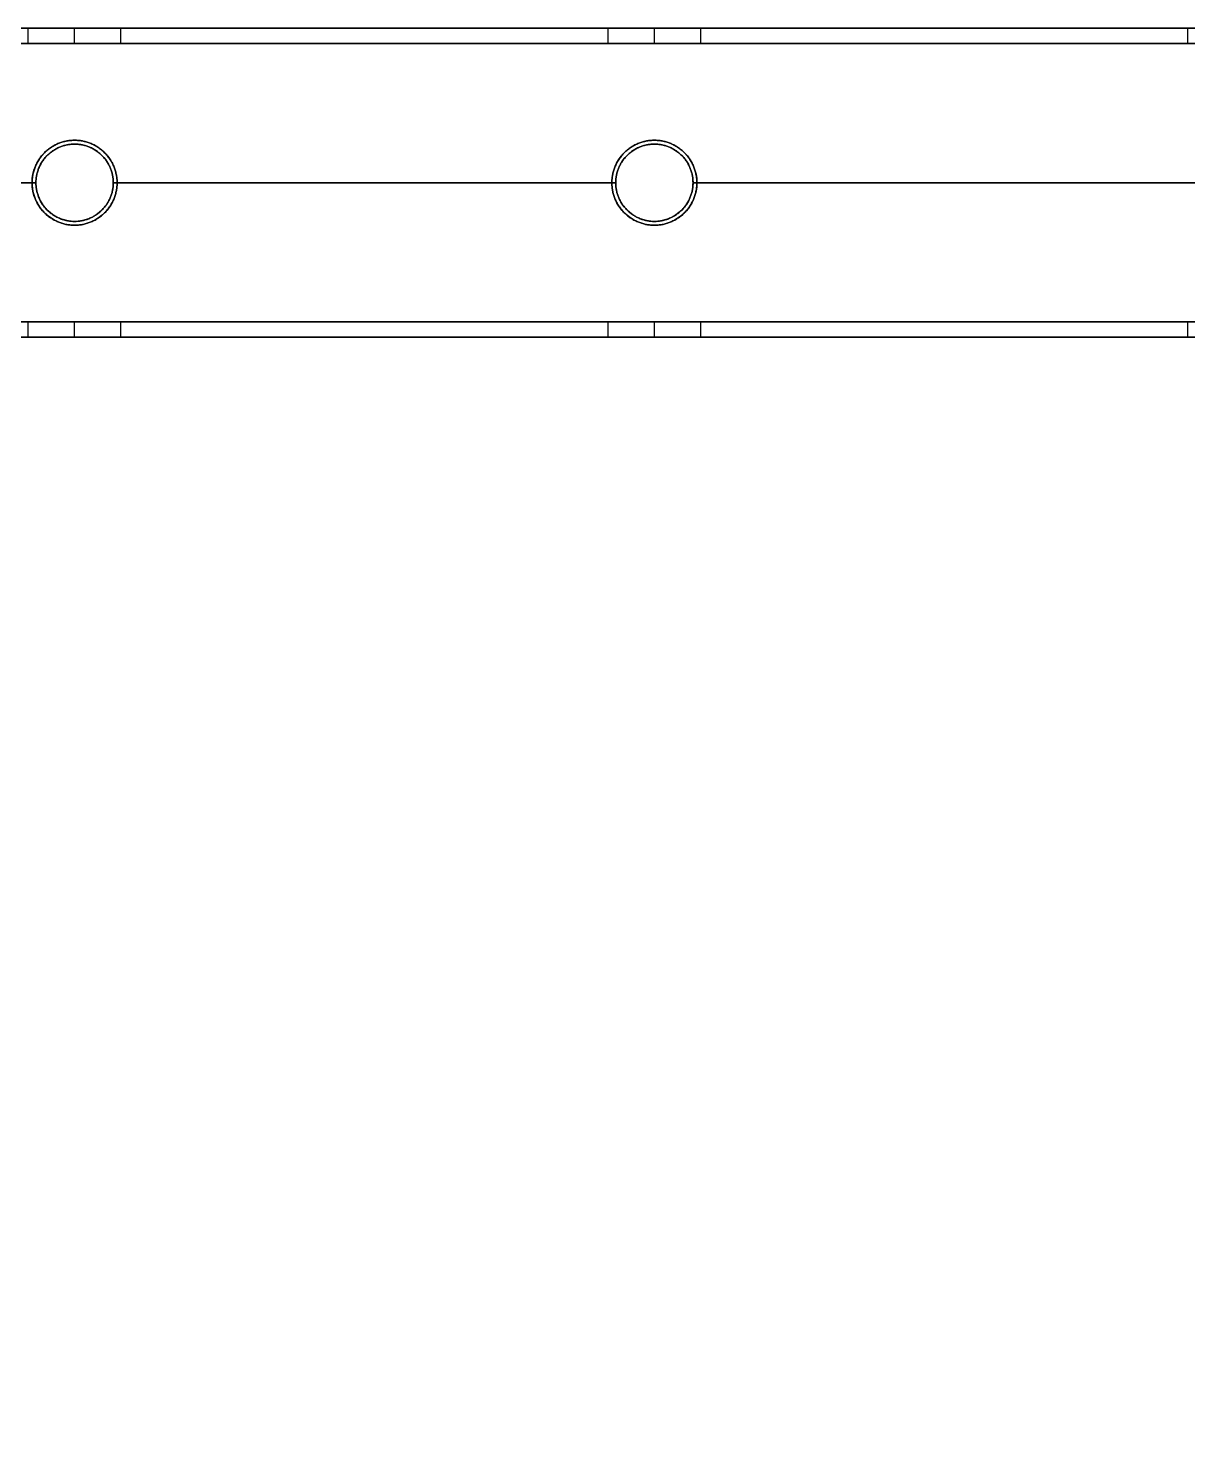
# Model space of a CAD drawing. Header units: millimetres. Extents: x -6529 to 809, y -8611 to 207.
# Drawn here: x -5566.6 to -5416.6, y -3954.4 to -3771.9 of the extents above; entities that cross this region are included whole.
import ezdxf

# ---------------------------------------------------------------- set-up
doc = ezdxf.new("R2010")
doc.units = ezdxf.units.MM
doc.header["$MEASUREMENT"] = 0
for name, color, linetype, true_color in [('gaten$11mm', 7, 'Continuous', 0xff6a35), ('platen', 7, 'Continuous', 0x007f00), ('staal', 5, 'Continuous', 0x0000ff)]:
    doc.layers.add(name, color=color, linetype=linetype, true_color=true_color)

# ---------------------------------------------------------------- blocks, each defined once
blk = doc.blocks.new('plaat base')
at = {"layer": 'platen'}
for p, q in [((845.5, -1232.5), (845.5, -1232.5, 18)), ((920.5, -1232.5), (920.5, -1232.5, 18)), ((840, -1238), (840, -1238, 18)), ((851, -1238), (851, -1238, 18)), ((915, -1238), (915, -1238, 18)), ((926, -1238), (926, -1238, 18)), ((845.5, -1243.5), (845.5, -1243.5, 18)), ((920.5, -1243.5), (920.5, -1243.5, 18))]:
    blk.add_line(p, q, dxfattribs=at)
for points in [[(845.5, -1243.5), (840, -1243.5), (840, -1238), (840, -1232.5), (845.5, -1232.5), (851, -1232.5), (851, -1238), (851, -1243.5), (845.5, -1243.5)], [(845.5, -1243.5, 18), (840, -1243.5, 18), (840, -1238, 18), (840, -1232.5, 18), (845.5, -1232.5, 18), (851, -1232.5, 18), (851, -1238, 18), (851, -1243.5, 18), (845.5, -1243.5, 18)], [(920.5, -1243.5), (915, -1243.5), (915, -1238), (915, -1232.5), (920.5, -1232.5), (926, -1232.5), (926, -1238), (926, -1243.5), (920.5, -1243.5)], [(920.5, -1243.5, 18), (915, -1243.5, 18), (915, -1238, 18), (915, -1232.5, 18), (920.5, -1232.5, 18), (926, -1232.5, 18), (926, -1238, 18), (926, -1243.5, 18), (920.5, -1243.5, 18)]]:
    blk.add_rational_spline(points, [1, 0.707106781187, 1, 0.707106781187, 1, 0.707106781187, 1, 0.707106781187, 1], degree=2, knots=[-31.415927, -31.415927, -31.415927, -23.561945, -23.561945, -15.707963, -15.707963, -7.853982, -7.853982, 0, 0, 0], dxfattribs=at)
for points in [[(658, -1258), (808, -1258), (958, -1258)], [(658, -1258, 18), (808, -1258, 18), (958, -1258, 18)], [(658, -1258, 9), (808, -1258, 9), (958, -1258, 9)], [(808, -1258), (808, -1258, 9), (808, -1258, 18)]]:
    blk.add_open_spline(points, degree=2, dxfattribs=at)
blk = doc.blocks.new('top plaat')
at = {"layer": 'platen'}
for p, q in [((845.5, -1250.5), (845.5, -1250.5, 18)), ((920.5, -1250.5), (920.5, -1250.5, 18)), ((840, -1256), (840, -1256, 18)), ((851, -1256), (851, -1256, 18)), ((915, -1256), (915, -1256, 18)), ((926, -1256), (926, -1256, 18)), ((845.5, -1261.5), (845.5, -1261.5, 18)), ((920.5, -1261.5), (920.5, -1261.5, 18))]:
    blk.add_line(p, q, dxfattribs=at)
for points, knots in [([(845.5, -1261.5), (840, -1261.5), (840, -1256), (840, -1250.5), (845.5, -1250.5), (851, -1250.5), (851, -1256), (851, -1261.5), (845.5, -1261.5)], [-31.415927, -31.415927, -31.415927, -23.561945, -23.561945, -15.707963, -15.707963, -7.853982, -7.853982, 0, 0, 0]), ([(845.5, -1261.5, 18), (840, -1261.5, 18), (840, -1256, 18), (840, -1250.5, 18), (845.5, -1250.5, 18), (851, -1250.5, 18), (851, -1256, 18), (851, -1261.5, 18), (845.5, -1261.5, 18)], [-31.415927, -31.415927, -31.415927, -23.561945, -23.561945, -15.707963, -15.707963, -7.853982, -7.853982, 0, 0, 0]), ([(845.5, -1261.5, 9), (851, -1261.5, 9), (851, -1256, 9), (851, -1250.5, 9), (845.5, -1250.5, 9), (840, -1250.5, 9), (840, -1256, 9), (840, -1261.5, 9), (845.5, -1261.5, 9)], [0, 0, 0, 7.853982, 7.853982, 15.707963, 15.707963, 23.561945, 23.561945, 31.415927, 31.415927, 31.415927]), ([(920.5, -1261.5), (915, -1261.5), (915, -1256), (915, -1250.5), (920.5, -1250.5), (926, -1250.5), (926, -1256), (926, -1261.5), (920.5, -1261.5)], [-31.415927, -31.415927, -31.415927, -23.561945, -23.561945, -15.707963, -15.707963, -7.853982, -7.853982, 0, 0, 0]), ([(920.5, -1261.5, 18), (915, -1261.5, 18), (915, -1256, 18), (915, -1250.5, 18), (920.5, -1250.5, 18), (926, -1250.5, 18), (926, -1256, 18), (926, -1261.5, 18), (920.5, -1261.5, 18)], [-31.415927, -31.415927, -31.415927, -23.561945, -23.561945, -15.707963, -15.707963, -7.853982, -7.853982, 0, 0, 0]), ([(920.5, -1261.5, 9), (926, -1261.5, 9), (926, -1256, 9), (926, -1250.5, 9), (920.5, -1250.5, 9), (915, -1250.5, 9), (915, -1256, 9), (915, -1261.5, 9), (920.5, -1261.5, 9)], [0, 0, 0, 7.853982, 7.853982, 15.707963, 15.707963, 23.561945, 23.561945, 31.415927, 31.415927, 31.415927])]:
    blk.add_rational_spline(points, [1, 0.707106781187, 1, 0.707106781187, 1, 0.707106781187, 1, 0.707106781187, 1], degree=2, knots=knots, dxfattribs=at)
for points in [[(40, -1276), (349, -1276), (658, -1276), (967, -1276), (1276, -1276)], [(40, -1276, 18), (349, -1276, 18), (658, -1276, 18), (967, -1276, 18), (1276, -1276, 18)], [(40, -1276, 9), (349, -1276, 9), (658, -1276, 9), (967, -1276, 9), (1276, -1276, 9)]]:
    blk.add_open_spline(points, degree=2, knots=[5973.638309, 5973.638309, 5973.638309, 6592.931454, 6592.931454, 7212.2246, 7212.2246, 7212.2246], dxfattribs=at)

msp = doc.modelspace()

# ---------------------------------------------------------------- linework, layer by layer
at = {"layer": 'gaten$11mm', "extrusion": (-2.22045e-16, 1, 0)}
for centre in [(5560.61, 20, -3771.89), (5485.61, 20, -3771.89)]:
    msp.add_circle(centre, 5.5, dxfattribs=at)
at = {"layer": 'gaten$11mm'}
for centre in [(-5560.61, -3791.89), (-5485.61, -3791.89)]:
    msp.add_circle(centre, 5.5, dxfattribs=at)
at = {"layer": 'staal'}
for p, q in [((-5566.61, -3773.89, 1296), (-5566.61, -3771.89, 1296)), ((-5566.61, -3773.89, 20), (-5566.61, -3771.89, 20)), ((-5560.61, -3773.89, 1302), (-5560.61, -3771.89, 1302)), ((-5560.61, -3773.89, 1290), (-5560.61, -3771.89, 1290)), ((-5560.61, -3773.89, 26), (-5560.61, -3771.89, 26)), ((-5560.61, -3773.89, 14), (-5560.61, -3771.89, 14)), ((-5554.61, -3773.89, 1296), (-5554.61, -3771.89, 1296)), ((-5554.61, -3773.89, 20), (-5554.61, -3771.89, 20)), ((-5491.61, -3773.89, 1296), (-5491.61, -3771.89, 1296)), ((-5491.61, -3773.89, 20), (-5491.61, -3771.89, 20)), ((-5485.61, -3773.89, 1302), (-5485.61, -3771.89, 1302)), ((-5485.61, -3773.89, 1290), (-5485.61, -3771.89, 1290)), ((-5485.61, -3773.89, 26), (-5485.61, -3771.89, 26)), ((-5485.61, -3773.89, 14), (-5485.61, -3771.89, 14)), ((-5479.61, -3773.89, 1296), (-5479.61, -3771.89, 1296)), ((-5479.61, -3773.89, 20), (-5479.61, -3771.89, 20)), ((-5416.61, -3773.89, 1296), (-5416.61, -3771.89, 1296)), ((-5560.61, -3786.89, 1314), (-5560.61, -3786.89, 1316)), ((-5560.61, -3786.89, 1276), (-5560.61, -3786.89, 1278)), ((-5560.61, -3786.89, 38), (-5560.61, -3786.89, 40)), ((-5560.61, -3786.89), (-5560.61, -3786.89, 2)), ((-5485.61, -3786.89, 1314), (-5485.61, -3786.89, 1316)), ((-5485.61, -3786.89, 1276), (-5485.61, -3786.89, 1278)), ((-5485.61, -3786.89, 38), (-5485.61, -3786.89, 40)), ((-5485.61, -3786.89), (-5485.61, -3786.89, 2)), ((-5565.61, -3791.89, 1314), (-5565.61, -3791.89, 1316)), ((-5565.61, -3791.89, 1276), (-5565.61, -3791.89, 1278)), ((-5565.61, -3791.89, 38), (-5565.61, -3791.89, 40)), ((-5565.61, -3791.89), (-5565.61, -3791.89, 2)), ((-5555.61, -3791.89, 1314), (-5555.61, -3791.89, 1316)), ((-5555.61, -3791.89, 1276), (-5555.61, -3791.89, 1278)), ((-5555.61, -3791.89, 38), (-5555.61, -3791.89, 40)), ((-5555.61, -3791.89), (-5555.61, -3791.89, 2)), ((-5490.61, -3791.89, 1314), (-5490.61, -3791.89, 1316)), ((-5490.61, -3791.89, 1276), (-5490.61, -3791.89, 1278)), ((-5490.61, -3791.89, 38), (-5490.61, -3791.89, 40)), ((-5490.61, -3791.89), (-5490.61, -3791.89, 2)), ((-5480.61, -3791.89, 1314), (-5480.61, -3791.89, 1316)), ((-5480.61, -3791.89, 1276), (-5480.61, -3791.89, 1278)), ((-5480.61, -3791.89, 38), (-5480.61, -3791.89, 40)), ((-5480.61, -3791.89), (-5480.61, -3791.89, 2)), ((-5560.61, -3796.89, 1276), (-5560.61, -3796.89, 1278)), ((-5560.61, -3796.89, 1314), (-5560.61, -3796.89, 1316)), ((-5560.61, -3796.89), (-5560.61, -3796.89, 2)), ((-5560.61, -3796.89, 38), (-5560.61, -3796.89, 40)), ((-5485.61, -3796.89, 1276), (-5485.61, -3796.89, 1278)), ((-5485.61, -3796.89, 1314), (-5485.61, -3796.89, 1316)), ((-5485.61, -3796.89), (-5485.61, -3796.89, 2)), ((-5485.61, -3796.89, 38), (-5485.61, -3796.89, 40)), ((-5566.61, -3811.89, 1296), (-5566.61, -3809.89, 1296)), ((-5566.61, -3811.89, 20), (-5566.61, -3809.89, 20)), ((-5560.61, -3811.89, 1302), (-5560.61, -3809.89, 1302)), ((-5560.61, -3811.89, 1290), (-5560.61, -3809.89, 1290)), ((-5560.61, -3811.89, 26), (-5560.61, -3809.89, 26)), ((-5560.61, -3811.89, 14), (-5560.61, -3809.89, 14)), ((-5554.61, -3811.89, 1296), (-5554.61, -3809.89, 1296)), ((-5554.61, -3811.89, 20), (-5554.61, -3809.89, 20)), ((-5491.61, -3811.89, 1296), (-5491.61, -3809.89, 1296)), ((-5491.61, -3811.89, 20), (-5491.61, -3809.89, 20)), ((-5485.61, -3811.89, 1302), (-5485.61, -3809.89, 1302)), ((-5485.61, -3811.89, 1290), (-5485.61, -3809.89, 1290)), ((-5485.61, -3811.89, 26), (-5485.61, -3809.89, 26)), ((-5485.61, -3811.89, 14), (-5485.61, -3809.89, 14)), ((-5479.61, -3811.89, 1296), (-5479.61, -3809.89, 1296)), ((-5479.61, -3811.89, 20), (-5479.61, -3809.89, 20)), ((-5416.61, -3811.89, 1296), (-5416.61, -3809.89, 1296))]:
    msp.add_line(p, q, dxfattribs=at)
for points in [[(-4640.11, -5087.89), (-5956.11, -5087.89), (-5956.11, -3771.89), (-4640.11, -3771.89)], [(-4680.11, -5047.89), (-5916.11, -5047.89), (-5916.11, -3811.89), (-4680.11, -3811.89)]]:
    msp.add_lwpolyline(points, close=True, dxfattribs=at)
for centre in [(-5560.61, -3791.89, 1276), (-5560.61, -3791.89, 1315), (-5560.61, -3791.89, 1277), (-5560.61, -3791.89), (-5560.61, -3791.89, 39), (-5560.61, -3791.89, 1), (-5485.61, -3791.89, 1276), (-5485.61, -3791.89, 1315), (-5485.61, -3791.89, 1277), (-5485.61, -3791.89), (-5485.61, -3791.89, 39), (-5485.61, -3791.89, 1)]:
    msp.add_circle(centre, 5, dxfattribs=at)
for points in [[(-4640.11, -3771.89, 1276), (-5298.11, -3771.89, 1276), (-5956.11, -3771.89, 1276)], [(-4640.11, -3771.89, 1316), (-5298.11, -3771.89, 1316), (-5956.11, -3771.89, 1316)], [(-5956.11, -3771.89), (-5298.11, -3771.89), (-4640.11, -3771.89)], [(-5956.11, -3771.89, 40), (-5298.11, -3771.89, 40), (-4640.11, -3771.89, 40)], [(-5566.61, -3771.89, 1296), (-5598.11, -3771.89, 1296), (-5629.61, -3771.89, 1296)], [(-5629.61, -3771.89, 20), (-5598.11, -3771.89, 20), (-5566.61, -3771.89, 20)], [(-5491.61, -3771.89, 1296), (-5523.11, -3771.89, 1296), (-5554.61, -3771.89, 1296)], [(-5554.61, -3771.89, 20), (-5523.11, -3771.89, 20), (-5491.61, -3771.89, 20)], [(-5416.61, -3771.89, 1296), (-5448.11, -3771.89, 1296), (-5479.61, -3771.89, 1296)], [(-5479.61, -3771.89, 20), (-5448.11, -3771.89, 20), (-5416.61, -3771.89, 20)], [(-4642.11, -3773.89, 1314), (-5298.11, -3773.89, 1314), (-5954.11, -3773.89, 1314)], [(-4642.11, -3773.89, 1278), (-5298.11, -3773.89, 1278), (-5954.11, -3773.89, 1278)], [(-5954.11, -3773.89, 38), (-5298.11, -3773.89, 38), (-4642.11, -3773.89, 38)], [(-5954.11, -3773.89, 2), (-5298.11, -3773.89, 2), (-4642.11, -3773.89, 2)], [(-5566.61, -3773.89, 1296), (-5598.11, -3773.89, 1296), (-5629.61, -3773.89, 1296)], [(-5629.61, -3773.89, 20), (-5598.11, -3773.89, 20), (-5566.61, -3773.89, 20)], [(-5491.61, -3773.89, 1296), (-5523.11, -3773.89, 1296), (-5554.61, -3773.89, 1296)], [(-5554.61, -3773.89, 20), (-5523.11, -3773.89, 20), (-5491.61, -3773.89, 20)], [(-5416.61, -3773.89, 1296), (-5448.11, -3773.89, 1296), (-5479.61, -3773.89, 1296)], [(-5479.61, -3773.89, 20), (-5448.11, -3773.89, 20), (-5416.61, -3773.89, 20)], [(-5565.61, -3791.89, 1316), (-5598.11, -3791.89, 1316), (-5630.61, -3791.89, 1316)], [(-5565.61, -3791.89, 1314), (-5598.11, -3791.89, 1314), (-5630.61, -3791.89, 1314)], [(-5565.61, -3791.89, 1278), (-5598.11, -3791.89, 1278), (-5630.61, -3791.89, 1278)], [(-5565.61, -3791.89, 1276), (-5598.11, -3791.89, 1276), (-5630.61, -3791.89, 1276)], [(-5630.61, -3791.89, 40), (-5598.11, -3791.89, 40), (-5565.61, -3791.89, 40)], [(-5630.61, -3791.89, 38), (-5598.11, -3791.89, 38), (-5565.61, -3791.89, 38)], [(-5630.61, -3791.89, 2), (-5598.11, -3791.89, 2), (-5565.61, -3791.89, 2)], [(-5630.61, -3791.89), (-5598.11, -3791.89), (-5565.61, -3791.89)], [(-5490.61, -3791.89, 1316), (-5523.11, -3791.89, 1316), (-5555.61, -3791.89, 1316)], [(-5490.61, -3791.89, 1314), (-5523.11, -3791.89, 1314), (-5555.61, -3791.89, 1314)], [(-5490.61, -3791.89, 1278), (-5523.11, -3791.89, 1278), (-5555.61, -3791.89, 1278)], [(-5490.61, -3791.89, 1276), (-5523.11, -3791.89, 1276), (-5555.61, -3791.89, 1276)], [(-5555.61, -3791.89, 40), (-5523.11, -3791.89, 40), (-5490.61, -3791.89, 40)], [(-5555.61, -3791.89, 38), (-5523.11, -3791.89, 38), (-5490.61, -3791.89, 38)], [(-5555.61, -3791.89, 2), (-5523.11, -3791.89, 2), (-5490.61, -3791.89, 2)], [(-5555.61, -3791.89), (-5523.11, -3791.89), (-5490.61, -3791.89)], [(-5415.61, -3791.89, 1316), (-5448.11, -3791.89, 1316), (-5480.61, -3791.89, 1316)], [(-5415.61, -3791.89, 1314), (-5448.11, -3791.89, 1314), (-5480.61, -3791.89, 1314)], [(-5415.61, -3791.89, 1278), (-5448.11, -3791.89, 1278), (-5480.61, -3791.89, 1278)], [(-5415.61, -3791.89, 1276), (-5448.11, -3791.89, 1276), (-5480.61, -3791.89, 1276)], [(-5480.61, -3791.89, 40), (-5448.11, -3791.89, 40), (-5415.61, -3791.89, 40)], [(-5480.61, -3791.89, 38), (-5448.11, -3791.89, 38), (-5415.61, -3791.89, 38)], [(-5480.61, -3791.89, 2), (-5448.11, -3791.89, 2), (-5415.61, -3791.89, 2)], [(-5480.61, -3791.89), (-5448.11, -3791.89), (-5415.61, -3791.89)], [(-4678.11, -3809.89, 1314), (-5298.11, -3809.89, 1314), (-5918.11, -3809.89, 1314)], [(-4678.11, -3809.89, 1278), (-5298.11, -3809.89, 1278), (-5918.11, -3809.89, 1278)], [(-5918.11, -3809.89, 38), (-5298.11, -3809.89, 38), (-4678.11, -3809.89, 38)], [(-5918.11, -3809.89, 2), (-5298.11, -3809.89, 2), (-4678.11, -3809.89, 2)], [(-5566.61, -3809.89, 1296), (-5598.11, -3809.89, 1296), (-5629.61, -3809.89, 1296)], [(-5629.61, -3809.89, 20), (-5598.11, -3809.89, 20), (-5566.61, -3809.89, 20)], [(-5491.61, -3809.89, 1296), (-5523.11, -3809.89, 1296), (-5554.61, -3809.89, 1296)], [(-5554.61, -3809.89, 20), (-5523.11, -3809.89, 20), (-5491.61, -3809.89, 20)], [(-5416.61, -3809.89, 1296), (-5448.11, -3809.89, 1296), (-5479.61, -3809.89, 1296)], [(-5479.61, -3809.89, 20), (-5448.11, -3809.89, 20), (-5416.61, -3809.89, 20)], [(-4680.11, -3811.89, 1276), (-5298.11, -3811.89, 1276), (-5916.11, -3811.89, 1276)], [(-4680.11, -3811.89, 1316), (-5298.11, -3811.89, 1316), (-5916.11, -3811.89, 1316)], [(-5916.11, -3811.89), (-5298.11, -3811.89), (-4680.11, -3811.89)], [(-5916.11, -3811.89, 40), (-5298.11, -3811.89, 40), (-4680.11, -3811.89, 40)], [(-5566.61, -3811.89, 1296), (-5598.11, -3811.89, 1296), (-5629.61, -3811.89, 1296)], [(-5629.61, -3811.89, 20), (-5598.11, -3811.89, 20), (-5566.61, -3811.89, 20)], [(-5491.61, -3811.89, 1296), (-5523.11, -3811.89, 1296), (-5554.61, -3811.89, 1296)], [(-5554.61, -3811.89, 20), (-5523.11, -3811.89, 20), (-5491.61, -3811.89, 20)], [(-5416.61, -3811.89, 1296), (-5448.11, -3811.89, 1296), (-5479.61, -3811.89, 1296)], [(-5479.61, -3811.89, 20), (-5448.11, -3811.89, 20), (-5416.61, -3811.89, 20)]]:
    msp.add_open_spline(points, degree=2, dxfattribs=at)
for points, weights, knots in [([(-5560.61, -3771.89, 1302), (-5566.61, -3771.89, 1302), (-5566.61, -3771.89, 1296), (-5566.61, -3771.89, 1290), (-5560.61, -3771.89, 1290), (-5554.61, -3771.89, 1290), (-5554.61, -3771.89, 1296), (-5554.61, -3771.89, 1302), (-5560.61, -3771.89, 1302)], [1, 0.707106781187, 1, 0.707106781187, 1, 0.707106781187, 1, 0.707106781187, 1], [-31.415927, -31.415927, -31.415927, -23.561945, -23.561945, -15.707963, -15.707963, -7.853982, -7.853982, 0, 0, 0]), ([(-5560.61, -3771.89, 26), (-5554.61, -3771.89, 26), (-5554.61, -3771.89, 20), (-5554.61, -3771.89, 14), (-5560.61, -3771.89, 14), (-5566.61, -3771.89, 14), (-5566.61, -3771.89, 20), (-5566.61, -3771.89, 26), (-5560.61, -3771.89, 26)], [1, 0.707106781187, 1, 0.707106781187, 1, 0.707106781187, 1, 0.707106781187, 1], [-31.415927, -31.415927, -31.415927, -23.561945, -23.561945, -15.707963, -15.707963, -7.853982, -7.853982, 0, 0, 0]), ([(-5485.61, -3771.89, 1302), (-5491.61, -3771.89, 1302), (-5491.61, -3771.89, 1296), (-5491.61, -3771.89, 1290), (-5485.61, -3771.89, 1290), (-5479.61, -3771.89, 1290), (-5479.61, -3771.89, 1296), (-5479.61, -3771.89, 1302), (-5485.61, -3771.89, 1302)], [1, 0.707106781187, 1, 0.707106781187, 1, 0.707106781187, 1, 0.707106781187, 1], [-31.415927, -31.415927, -31.415927, -23.561945, -23.561945, -15.707963, -15.707963, -7.853982, -7.853982, 0, 0, 0]), ([(-5485.61, -3771.89, 26), (-5479.61, -3771.89, 26), (-5479.61, -3771.89, 20), (-5479.61, -3771.89, 14), (-5485.61, -3771.89, 14), (-5491.61, -3771.89, 14), (-5491.61, -3771.89, 20), (-5491.61, -3771.89, 26), (-5485.61, -3771.89, 26)], [1, 0.707106781187, 1, 0.707106781187, 1, 0.707106781187, 1, 0.707106781187, 1], [-31.415927, -31.415927, -31.415927, -23.561945, -23.561945, -15.707963, -15.707963, -7.853982, -7.853982, 0, 0, 0]), ([(-5410.61, -3771.89, 1302), (-5416.61, -3771.89, 1302), (-5416.61, -3771.89, 1296), (-5416.61, -3771.89, 1290), (-5410.61, -3771.89, 1290), (-5404.61, -3771.89, 1290), (-5404.61, -3771.89, 1296), (-5404.61, -3771.89, 1302), (-5410.61, -3771.89, 1302)], [1, 0.707106781187, 1, 0.707106781187, 1, 0.707106781187, 1, 0.707106781187, 1], [-31.415927, -31.415927, -31.415927, -23.561945, -23.561945, -15.707963, -15.707963, -7.853982, -7.853982, 0, 0, 0]), ([(-5560.61, -3773.89, 1302), (-5554.61, -3773.89, 1302), (-5554.61, -3773.89, 1296), (-5554.61, -3773.89, 1290), (-5560.61, -3773.89, 1290), (-5566.61, -3773.89, 1290), (-5566.61, -3773.89, 1296), (-5566.61, -3773.89, 1302), (-5560.61, -3773.89, 1302)], [0.999999860338, 0.707106851018, 1, 0.707106781187, 1, 0.707106781187, 1, 0.707106851018, 0.999999860338], [0, 0, 0, 7.853981, 7.853981, 15.707963, 15.707963, 23.561946, 23.561946, 31.415927, 31.415927, 31.415927]), ([(-5560.61, -3773.89, 26), (-5566.61, -3773.89, 26), (-5566.61, -3773.89, 20), (-5566.61, -3773.89, 14), (-5560.61, -3773.89, 14), (-5554.61, -3773.89, 14), (-5554.61, -3773.89, 20), (-5554.61, -3773.89, 26), (-5560.61, -3773.89, 26)], [0.999999860338, 0.707106851018, 1, 0.707106781187, 1, 0.707106781187, 1, 0.707106851018, 0.999999860338], [0, 0, 0, 7.853981, 7.853981, 15.707963, 15.707963, 23.561946, 23.561946, 31.415927, 31.415927, 31.415927]), ([(-5485.61, -3773.89, 1302), (-5479.61, -3773.89, 1302), (-5479.61, -3773.89, 1296), (-5479.61, -3773.89, 1290), (-5485.61, -3773.89, 1290), (-5491.61, -3773.89, 1290), (-5491.61, -3773.89, 1296), (-5491.61, -3773.89, 1302), (-5485.61, -3773.89, 1302)], [1, 0.707106781187, 1, 0.707106781187, 1, 0.707106781187, 1, 0.707106781187, 1], [0, 0, 0, 7.853982, 7.853982, 15.707963, 15.707963, 23.561945, 23.561945, 31.415927, 31.415927, 31.415927]), ([(-5485.61, -3773.89, 26), (-5491.61, -3773.89, 26), (-5491.61, -3773.89, 20), (-5491.61, -3773.89, 14), (-5485.61, -3773.89, 14), (-5479.61, -3773.89, 14), (-5479.61, -3773.89, 20), (-5479.61, -3773.89, 26), (-5485.61, -3773.89, 26)], [1, 0.707106781187, 1, 0.707106781187, 1, 0.707106781187, 1, 0.707106781187, 1], [0, 0, 0, 7.853982, 7.853982, 15.707963, 15.707963, 23.561945, 23.561945, 31.415927, 31.415927, 31.415927]), ([(-5410.61, -3773.89, 1302), (-5404.61, -3773.89, 1302), (-5404.61, -3773.89, 1296), (-5404.61, -3773.89, 1290), (-5410.61, -3773.89, 1290), (-5416.61, -3773.89, 1290), (-5416.61, -3773.89, 1296), (-5416.61, -3773.89, 1302), (-5410.61, -3773.89, 1302)], [1, 0.707106781187, 1, 0.707106781187, 1, 0.707106781187, 1, 0.707106781187, 1], [0, 0, 0, 7.853982, 7.853982, 15.707963, 15.707963, 23.561945, 23.561945, 31.415927, 31.415927, 31.415927]), ([(-5560.61, -3796.89, 1316), (-5565.61, -3796.89, 1316), (-5565.61, -3791.89, 1316), (-5565.61, -3786.89, 1316), (-5560.61, -3786.89, 1316), (-5555.61, -3786.89, 1316), (-5555.61, -3791.89, 1316), (-5555.61, -3796.89, 1316), (-5560.61, -3796.89, 1316)], [1, 0.707106781187, 1, 0.707106781187, 1, 0.707106781187, 1, 0.707106781187, 1], [-31.415927, -31.415927, -31.415927, -23.561945, -23.561945, -15.707963, -15.707963, -7.853982, -7.853982, 0, 0, 0]), ([(-5560.61, -3796.89, 1314), (-5555.61, -3796.89, 1314), (-5555.61, -3791.89, 1314), (-5555.61, -3786.89, 1314), (-5560.61, -3786.89, 1314), (-5565.61, -3786.89, 1314), (-5565.61, -3791.89, 1314), (-5565.61, -3796.89, 1314), (-5560.61, -3796.89, 1314)], [1, 0.707106781187, 1, 0.707106781187, 1, 0.707106781187, 1, 0.707106781187, 1], [0, 0, 0, 7.853982, 7.853982, 15.707963, 15.707963, 23.561945, 23.561945, 31.415927, 31.415927, 31.415927]), ([(-5560.61, -3796.89, 1278), (-5565.61, -3796.89, 1278), (-5565.61, -3791.89, 1278), (-5565.61, -3786.89, 1278), (-5560.61, -3786.89, 1278), (-5555.61, -3786.89, 1278), (-5555.61, -3791.89, 1278), (-5555.61, -3796.89, 1278), (-5560.61, -3796.89, 1278)], [1, 0.707106781187, 1, 0.707106781187, 1, 0.707106781187, 1, 0.707106781187, 1], [-31.415927, -31.415927, -31.415927, -23.561945, -23.561945, -15.707963, -15.707963, -7.853982, -7.853982, 0, 0, 0]), ([(-5560.61, -3796.89, 40), (-5555.61, -3796.89, 40), (-5555.61, -3791.89, 40), (-5555.61, -3786.89, 40), (-5560.61, -3786.89, 40), (-5565.61, -3786.89, 40), (-5565.61, -3791.89, 40), (-5565.61, -3796.89, 40), (-5560.61, -3796.89, 40)], [1, 0.707106781187, 1, 0.707106781187, 1, 0.707106781187, 1, 0.707106781187, 1], [-31.415927, -31.415927, -31.415927, -23.561945, -23.561945, -15.707963, -15.707963, -7.853982, -7.853982, 0, 0, 0]), ([(-5560.61, -3796.89, 38), (-5565.61, -3796.89, 38), (-5565.61, -3791.89, 38), (-5565.61, -3786.89, 38), (-5560.61, -3786.89, 38), (-5555.61, -3786.89, 38), (-5555.61, -3791.89, 38), (-5555.61, -3796.89, 38), (-5560.61, -3796.89, 38)], [1, 0.707106781187, 1, 0.707106781187, 1, 0.707106781187, 1, 0.707106781187, 1], [0, 0, 0, 7.853982, 7.853982, 15.707963, 15.707963, 23.561945, 23.561945, 31.415927, 31.415927, 31.415927]), ([(-5560.61, -3796.89, 2), (-5555.61, -3796.89, 2), (-5555.61, -3791.89, 2), (-5555.61, -3786.89, 2), (-5560.61, -3786.89, 2), (-5565.61, -3786.89, 2), (-5565.61, -3791.89, 2), (-5565.61, -3796.89, 2), (-5560.61, -3796.89, 2)], [1, 0.707106781187, 1, 0.707106781187, 1, 0.707106781187, 1, 0.707106781187, 1], [-31.415927, -31.415927, -31.415927, -23.561945, -23.561945, -15.707963, -15.707963, -7.853982, -7.853982, 0, 0, 0]), ([(-5485.61, -3796.89, 1316), (-5490.61, -3796.89, 1316), (-5490.61, -3791.89, 1316), (-5490.61, -3786.89, 1316), (-5485.61, -3786.89, 1316), (-5480.61, -3786.89, 1316), (-5480.61, -3791.89, 1316), (-5480.61, -3796.89, 1316), (-5485.61, -3796.89, 1316)], [1, 0.707106781187, 1, 0.707106781187, 1, 0.707106781187, 1, 0.707106781187, 1], [-31.415927, -31.415927, -31.415927, -23.561945, -23.561945, -15.707963, -15.707963, -7.853982, -7.853982, 0, 0, 0]), ([(-5485.61, -3796.89, 1314), (-5480.61, -3796.89, 1314), (-5480.61, -3791.89, 1314), (-5480.61, -3786.89, 1314), (-5485.61, -3786.89, 1314), (-5490.61, -3786.89, 1314), (-5490.61, -3791.89, 1314), (-5490.61, -3796.89, 1314), (-5485.61, -3796.89, 1314)], [1, 0.707106781187, 1, 0.707106781187, 1, 0.707106781187, 1, 0.707106781187, 1], [0, 0, 0, 7.853982, 7.853982, 15.707963, 15.707963, 23.561945, 23.561945, 31.415927, 31.415927, 31.415927]), ([(-5485.61, -3796.89, 1278), (-5490.61, -3796.89, 1278), (-5490.61, -3791.89, 1278), (-5490.61, -3786.89, 1278), (-5485.61, -3786.89, 1278), (-5480.61, -3786.89, 1278), (-5480.61, -3791.89, 1278), (-5480.61, -3796.89, 1278), (-5485.61, -3796.89, 1278)], [1, 0.707106781187, 1, 0.707106781187, 1, 0.707106781187, 1, 0.707106781187, 1], [-31.415927, -31.415927, -31.415927, -23.561945, -23.561945, -15.707963, -15.707963, -7.853982, -7.853982, 0, 0, 0]), ([(-5485.61, -3796.89, 40), (-5480.61, -3796.89, 40), (-5480.61, -3791.89, 40), (-5480.61, -3786.89, 40), (-5485.61, -3786.89, 40), (-5490.61, -3786.89, 40), (-5490.61, -3791.89, 40), (-5490.61, -3796.89, 40), (-5485.61, -3796.89, 40)], [1, 0.707106781187, 1, 0.707106781187, 1, 0.707106781187, 1, 0.707106781187, 1], [-31.415927, -31.415927, -31.415927, -23.561945, -23.561945, -15.707963, -15.707963, -7.853982, -7.853982, 0, 0, 0]), ([(-5485.61, -3796.89, 38), (-5490.61, -3796.89, 38), (-5490.61, -3791.89, 38), (-5490.61, -3786.89, 38), (-5485.61, -3786.89, 38), (-5480.61, -3786.89, 38), (-5480.61, -3791.89, 38), (-5480.61, -3796.89, 38), (-5485.61, -3796.89, 38)], [1, 0.707106781187, 1, 0.707106781187, 1, 0.707106781187, 1, 0.707106781187, 1], [0, 0, 0, 7.853982, 7.853982, 15.707963, 15.707963, 23.561945, 23.561945, 31.415927, 31.415927, 31.415927]), ([(-5485.61, -3796.89, 2), (-5480.61, -3796.89, 2), (-5480.61, -3791.89, 2), (-5480.61, -3786.89, 2), (-5485.61, -3786.89, 2), (-5490.61, -3786.89, 2), (-5490.61, -3791.89, 2), (-5490.61, -3796.89, 2), (-5485.61, -3796.89, 2)], [1, 0.707106781187, 1, 0.707106781187, 1, 0.707106781187, 1, 0.707106781187, 1], [-31.415927, -31.415927, -31.415927, -23.561945, -23.561945, -15.707963, -15.707963, -7.853982, -7.853982, 0, 0, 0]), ([(-5560.61, -3809.89, 1302), (-5566.61, -3809.89, 1302), (-5566.61, -3809.89, 1296), (-5566.61, -3809.89, 1290), (-5560.61, -3809.89, 1290), (-5554.61, -3809.89, 1290), (-5554.61, -3809.89, 1296), (-5554.61, -3809.89, 1302), (-5560.61, -3809.89, 1302)], [1, 0.707106781187, 1, 0.707106781187, 1, 0.707106781187, 1, 0.707106781187, 1], [-31.415927, -31.415927, -31.415927, -23.561945, -23.561945, -15.707963, -15.707963, -7.853982, -7.853982, 0, 0, 0]), ([(-5560.61, -3809.89, 26), (-5554.61, -3809.89, 26), (-5554.61, -3809.89, 20), (-5554.61, -3809.89, 14), (-5560.61, -3809.89, 14), (-5566.61, -3809.89, 14), (-5566.61, -3809.89, 20), (-5566.61, -3809.89, 26), (-5560.61, -3809.89, 26)], [1, 0.707106781187, 1, 0.707106781187, 1, 0.707106781187, 1, 0.707106781187, 1], [-31.415927, -31.415927, -31.415927, -23.561945, -23.561945, -15.707963, -15.707963, -7.853982, -7.853982, 0, 0, 0]), ([(-5485.61, -3809.89, 1302), (-5491.61, -3809.89, 1302), (-5491.61, -3809.89, 1296), (-5491.61, -3809.89, 1290), (-5485.61, -3809.89, 1290), (-5479.61, -3809.89, 1290), (-5479.61, -3809.89, 1296), (-5479.61, -3809.89, 1302), (-5485.61, -3809.89, 1302)], [1, 0.707106781187, 1, 0.707106781187, 1, 0.707106781187, 1, 0.707106781187, 1], [-31.415927, -31.415927, -31.415927, -23.561945, -23.561945, -15.707963, -15.707963, -7.853982, -7.853982, 0, 0, 0]), ([(-5485.61, -3809.89, 26), (-5479.61, -3809.89, 26), (-5479.61, -3809.89, 20), (-5479.61, -3809.89, 14), (-5485.61, -3809.89, 14), (-5491.61, -3809.89, 14), (-5491.61, -3809.89, 20), (-5491.61, -3809.89, 26), (-5485.61, -3809.89, 26)], [1, 0.707106781187, 1, 0.707106781187, 1, 0.707106781187, 1, 0.707106781187, 1], [-31.415927, -31.415927, -31.415927, -23.561945, -23.561945, -15.707963, -15.707963, -7.853982, -7.853982, 0, 0, 0]), ([(-5410.61, -3809.89, 1302), (-5416.61, -3809.89, 1302), (-5416.61, -3809.89, 1296), (-5416.61, -3809.89, 1290), (-5410.61, -3809.89, 1290), (-5404.61, -3809.89, 1290), (-5404.61, -3809.89, 1296), (-5404.61, -3809.89, 1302), (-5410.61, -3809.89, 1302)], [1, 0.707106781187, 1, 0.707106781187, 1, 0.707106781187, 1, 0.707106781187, 1], [-31.415927, -31.415927, -31.415927, -23.561945, -23.561945, -15.707963, -15.707963, -7.853982, -7.853982, 0, 0, 0]), ([(-5560.61, -3811.89, 1302), (-5554.61, -3811.89, 1302), (-5554.61, -3811.89, 1296), (-5554.61, -3811.89, 1290), (-5560.61, -3811.89, 1290), (-5566.61, -3811.89, 1290), (-5566.61, -3811.89, 1296), (-5566.61, -3811.89, 1302), (-5560.61, -3811.89, 1302)], [1, 0.707106781187, 1, 0.707106781187, 1, 0.707106781187, 1, 0.707106781187, 1], [0, 0, 0, 7.853982, 7.853982, 15.707963, 15.707963, 23.561945, 23.561945, 31.415927, 31.415927, 31.415927]), ([(-5560.61, -3811.89, 26), (-5566.61, -3811.89, 26), (-5566.61, -3811.89, 20), (-5566.61, -3811.89, 14), (-5560.61, -3811.89, 14), (-5554.61, -3811.89, 14), (-5554.61, -3811.89, 20), (-5554.61, -3811.89, 26), (-5560.61, -3811.89, 26)], [1, 0.707106781187, 1, 0.707106781187, 1, 0.707106781187, 1, 0.707106781187, 1], [0, 0, 0, 7.853982, 7.853982, 15.707963, 15.707963, 23.561945, 23.561945, 31.415927, 31.415927, 31.415927]), ([(-5485.61, -3811.89, 1302), (-5479.61, -3811.89, 1302), (-5479.61, -3811.89, 1296), (-5479.61, -3811.89, 1290), (-5485.61, -3811.89, 1290), (-5491.61, -3811.89, 1290), (-5491.61, -3811.89, 1296), (-5491.61, -3811.89, 1302), (-5485.61, -3811.89, 1302)], [1, 0.707106781187, 1, 0.707106781187, 1, 0.707106781187, 1, 0.707106781187, 1], [0, 0, 0, 7.853982, 7.853982, 15.707963, 15.707963, 23.561945, 23.561945, 31.415927, 31.415927, 31.415927]), ([(-5485.61, -3811.89, 26), (-5491.61, -3811.89, 26), (-5491.61, -3811.89, 20), (-5491.61, -3811.89, 14), (-5485.61, -3811.89, 14), (-5479.61, -3811.89, 14), (-5479.61, -3811.89, 20), (-5479.61, -3811.89, 26), (-5485.61, -3811.89, 26)], [1, 0.707106781187, 1, 0.707106781187, 1, 0.707106781187, 1, 0.707106781187, 1], [0, 0, 0, 7.853982, 7.853982, 15.707963, 15.707963, 23.561945, 23.561945, 31.415927, 31.415927, 31.415927]), ([(-5410.61, -3811.89, 1302), (-5404.61, -3811.89, 1302), (-5404.61, -3811.89, 1296), (-5404.61, -3811.89, 1290), (-5410.61, -3811.89, 1290), (-5416.61, -3811.89, 1290), (-5416.61, -3811.89, 1296), (-5416.61, -3811.89, 1302), (-5410.61, -3811.89, 1302)], [1, 0.707106781187, 1, 0.707106781187, 1, 0.707106781187, 1, 0.707106781187, 1], [0, 0, 0, 7.853982, 7.853982, 15.707963, 15.707963, 23.561945, 23.561945, 31.415927, 31.415927, 31.415927])]:
    msp.add_rational_spline(points, weights, degree=2, knots=knots, dxfattribs=at)

# ---------------------------------------------------------------- block references
at = {"layer": 'platen', "rotation": 180}
for name, p in [('plaat base', (-4640.11, -5029.89, 40)), ('top plaat', (-4640.11, -5047.89, 1316))]:
    msp.add_blockref(name, p, dxfattribs=at)

doc.saveas('drawing.dxf')
